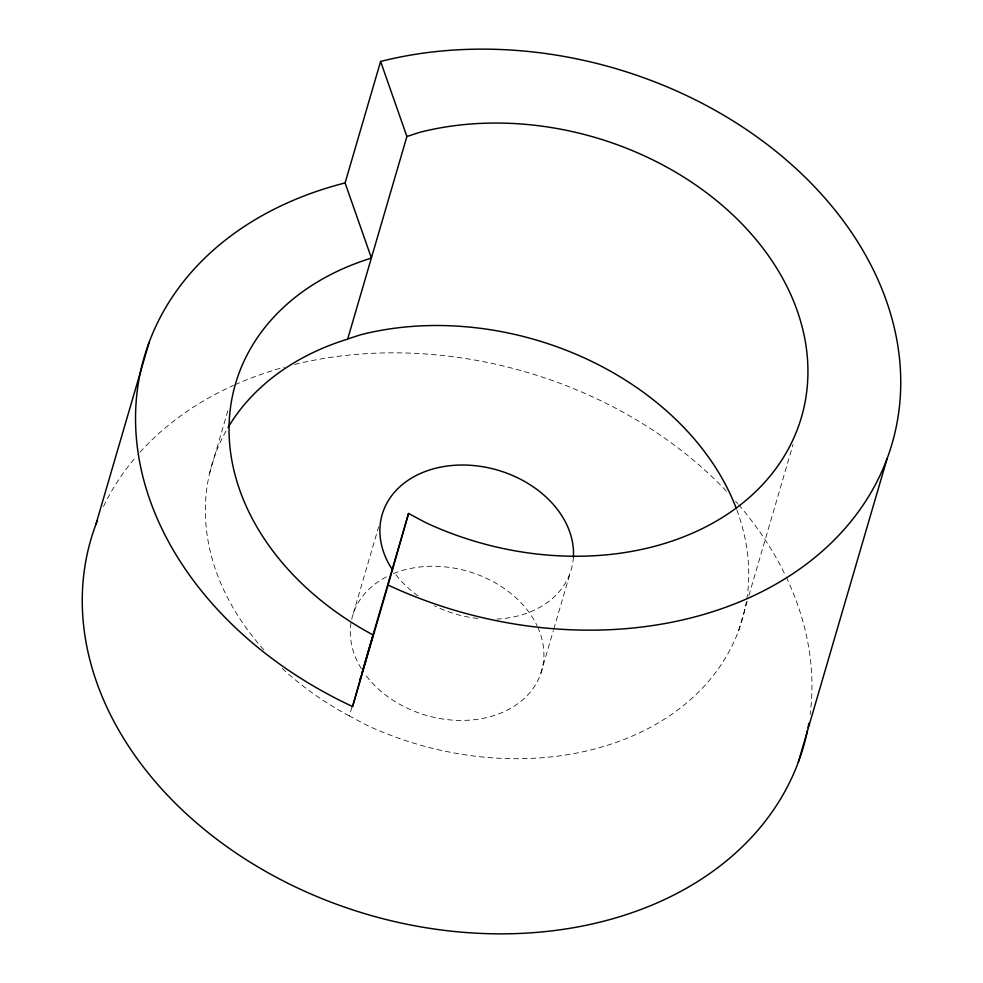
<?xml version="1.0" encoding="UTF-8"?>
<svg xmlns="http://www.w3.org/2000/svg" width="983" height="983" viewBox="0 0 983 983"><rect width="100%" height="100%" fill="white"/><g stroke="black" fill="none" stroke-linecap="round" stroke-linejoin="round"><path stroke-width="0.74" stroke-dasharray="4.92 3.69" d="M209.539 473.351L228.486 408.559M353.302 613.466L378.615 526.913M351.939 707.084L349.346 715.919L366.487 725.098A276.653 210.681 16.3 0 0 746.38 601.78M540.883 673.232L553.331 630.681M553.761 629.218L570.484 571.995M738.565 630.803L747.141 601.461M748.862 595.587L793.048 444.476M103.51 506.478A371.033 282.563 16.3 0 1 135.937 456.886M139.955 452.315A371.033 282.563 16.3 0 1 233.549 385.373M234.962 384.734A371.033 282.563 16.3 0 1 284.492 367.089M294.654 364.435A371.033 282.563 16.3 0 1 727.531 492.36M735.689 501.318A371.033 282.563 16.3 0 1 737.68 503.591M738.663 504.734A371.033 282.563 16.3 0 1 785.564 575.694M786.216 577.033A371.033 282.563 16.3 0 1 810.127 714.481M736.832 509.882A276.653 210.681 16.3 0 1 746.859 598.807M349.334 715.943A275.879 210.092 16.3 0 1 280.585 666.904M263.788 649.726A275.879 210.092 16.3 0 1 227.282 428.821M537.701 627.08A98.46 74.978 16.3 0 1 489.694 716.804A98.46 74.978 16.3 0 1 364.619 673.625M361.351 668.71A98.46 74.978 16.3 0 1 386.638 576.726M393.483 573.581A98.46 74.978 16.3 0 1 537.087 625.766M573.396 557.152A98.46 74.978 16.3 0 1 497.042 619.044M477.787 618.491A98.46 74.978 16.3 0 1 434.498 605.798M418.033 595.907A98.46 74.978 16.3 0 1 394.22 572.389"/><path stroke-width="1.47" d="M352.565 706.544L373.036 634.932A275.879 210.092 16.3 0 1 229.039 430.136A275.879 210.092 16.3 0 1 371.439 258.087L345.082 182.936L380.605 61.45A371.033 282.563 16.3 0 1 900.723 379.106A371.033 282.563 16.3 0 1 388.088 585.069L352.565 706.544A371.033 282.563 16.3 0 1 135.556 421.67A371.033 282.563 16.3 0 1 345.082 182.936M388.088 585.069L408.559 513.458L425.688 522.637A276.653 210.681 16.3 0 0 807.915 369.067A276.653 210.681 16.3 0 0 420.11 132.226L406.901 136.514L347.699 338.975L360.908 334.687A276.653 210.681 16.3 0 1 736.316 508.494M95.892 524.406L149.183 342.182M359.68 680.58L360.982 676.169M361.842 673.22L408.559 513.458M798.294 762.292L887.108 458.594M380.605 61.45L406.901 136.514M807.399 730.713A371.033 282.563 16.3 0 1 366.032 914.03A371.033 282.563 16.3 0 1 97.501 520.228M808.788 723.365A371.033 282.563 16.3 0 1 807.989 727.776M228.031 427.556A275.879 210.092 16.3 0 1 347.761 339.074M392.561 569.993A98.46 74.978 16.3 0 1 454.22 465.315A98.46 74.978 16.3 0 1 573.396 557.152"/></g></svg>
